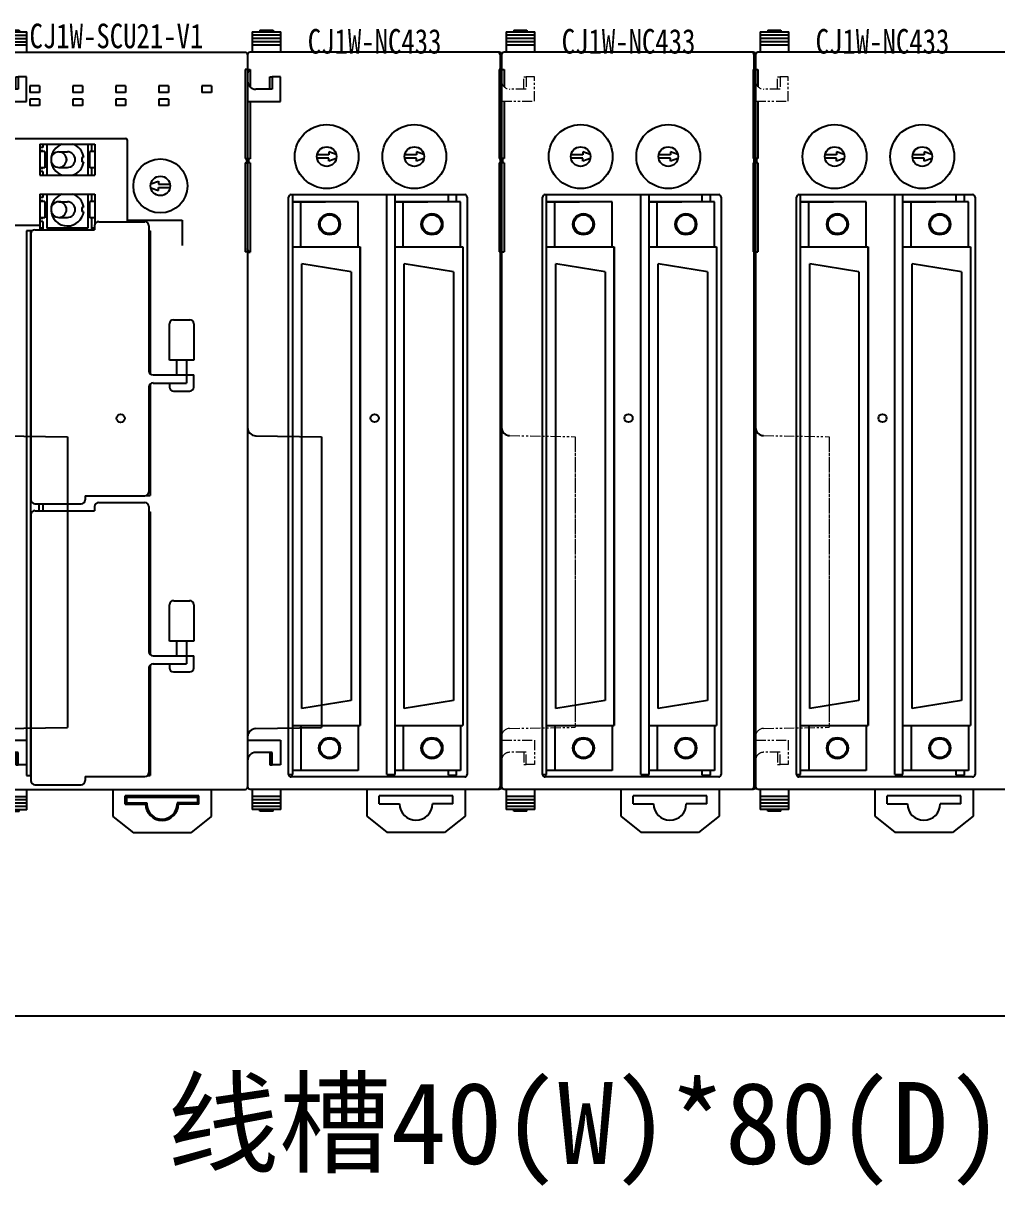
# Model space of a CAD drawing. Header units: millimetres. Extents: x 336 to 12810, y -1577 to 4105.
# Drawn here: x 6502.8 to 6621.6, y 1532 to 1674 of the extents above; entities that cross this region are included whole.
import ezdxf
from ezdxf.enums import TextEntityAlignment as Align

# ---------------------------------------------------------------- set-up
doc = ezdxf.new("R2010")
doc.units = ezdxf.units.MM
doc.linetypes.add('PHANTOM', pattern=[2.5, 1.25, -0.25, 0.25, -0.25, 0.25, -0.25])
doc.layers.add('TEXT', color=2, linetype='Continuous')
doc.layers.add('Z_OM_GAIKEI', color=7, linetype='Continuous')
doc.layers.add('Z_OM_PHANTOM', color=3, linetype='PHANTOM', lineweight=13)
doc.styles.add('ST', font='', dxfattribs={"width": 0.8, "height": 300})
doc.styles.get("Standard").update_dxf_attribs({"font": ''})
doc.styles.get('ST').set_extended_font_data('SimSun')
doc.styles.get('Standard').set_extended_font_data('SimSun')

# ---------------------------------------------------------------- blocks, each defined once
blk = doc.blocks.new('CJ1W-ETN21')
at = {"layer": 'Z_OM_GAIKEI'}
for p, q in [((0.55, 92.5), (4.05, 92.5)), ((0.55, 92.5), (0.55, 92.1)), ((1.5, 92.7), (1.5, 92.5)), ((1.5, 92.7), (3.1, 92.7)), ((2.1, 92.7), (2.1, 92.5)), ((2.5, 92.7), (2.5, 92.5)), ((3.1, 92.7), (3.1, 92.5)), ((4.05, 92.1), (4.05, 92.5)), ((0.55, 92.1), (4.05, 92.1)), ((0.55, 92.1), (0.55, 91.7)), ((0.55, 91.7), (4.05, 91.7)), ((0.55, 91.7), (0.55, 91.3)), ((0.55, 91.3), (4.05, 91.3)), ((0.55, 91.3), (0.55, 90.9)), ((0.55, 90.9), (4.05, 90.9)), ((0.55, 90.9), (0.55, 90)), ((4.05, 91.7), (4.05, 92.1)), ((4.05, 91.3), (4.05, 91.7)), ((4.05, 90.9), (4.05, 91.3)), ((4.05, 90), (4.05, 90.9)), ((0, 89.7), (0, 0.3)), ((30.7, 90), (0.3, 90)), ((31, 89.7), (31, 0.3)), ((-0.3, 87.9), (-0.3, 77)), ((0, 87.9), (-0.3, 87.9)), ((31.15, 87.9), (31, 87.47)), ((31, 87.9), (31.3, 87.9)), ((31.3, 87.9), (31.3, 85.79)), ((33.7, 85.5), (33.7, 87)), ((33.7, 87), (34, 87)), ((33.7, 87), (34, 87)), ((33.7, 85.5), (33.7, 87)), ((35, 87), (34, 87)), ((35, 87), (34, 87)), ((34, 87), (34, 85.5)), ((34, 87), (34, 85.5)), ((35, 84), (35, 87)), ((35, 84), (35, 87)), ((5.6, 85.9), (4.4, 85.9)), ((4.4, 85.9), (4.4, 85.1)), ((5.6, 85.9), (5.6, 85.1)), ((10.85, 85.9), (9.65, 85.9)), ((9.65, 85.9), (9.65, 85.1)), ((10.85, 85.9), (10.85, 85.1)), ((16.1, 85.9), (14.9, 85.9)), ((14.9, 85.9), (14.9, 85.1)), ((16.1, 85.9), (16.1, 85.1)), ((21.35, 85.9), (20.15, 85.9)), ((20.15, 85.9), (20.15, 85.1)), ((21.35, 85.9), (21.35, 85.1)), ((34, 85.5), (32, 85.5)), ((34, 85.5), (32, 85.5)), ((5.6, 85.1), (4.4, 85.1)), ((10.85, 85.1), (9.65, 85.1)), ((10.85, 84.3), (9.65, 84.3)), ((9.65, 84.3), (9.65, 83.5)), ((10.85, 84.3), (10.85, 83.5)), ((16.1, 85.1), (14.9, 85.1)), ((16.1, 84.3), (14.9, 84.3)), ((14.9, 84.3), (14.9, 83.5)), ((16.1, 84.3), (16.1, 83.5)), ((21.35, 85.1), (20.15, 85.1)), ((21.35, 84.3), (20.15, 84.3)), ((20.15, 84.3), (20.15, 83.5)), ((21.35, 84.3), (21.35, 83.5)), ((26.6, 84.3), (25.4, 84.3)), ((25.4, 84.3), (25.4, 83.5)), ((26.6, 84.3), (26.6, 83.5)), ((31, 84), (35, 84)), ((31, 84), (35, 84)), ((31.3, 84), (31.3, 77)), ((10.85, 83.5), (9.65, 83.5)), ((16.1, 83.5), (14.9, 83.5)), ((21.35, 83.5), (20.15, 83.5)), ((26.6, 83.5), (25.4, 83.5)), ((-0.3, 77), (0, 77)), ((-0.12, 77), (-0.12, 76.5)), ((31.3, 77), (31, 77)), ((31.12, 77), (31.12, 76.5)), ((-0.3, 76.5), (-0.3, 65.6)), ((-0.3, 76.5), (0, 76.5)), ((31.3, 76.5), (31, 76.5)), ((31.3, 76.5), (31.3, 65.6)), ((19.18, 73.94), (20.1, 74.27)), ((20.1, 74.27), (20.1, 73.91)), ((20.1, 73.91), (21.52, 73.91)), ((19.18, 73.46), (20.1, 73.13)), ((20.1, 73.49), (21.52, 73.49)), ((20.1, 73.13), (20.1, 73.49)), ((0, 65.6), (-0.3, 65.6)), ((-0.15, 65.6), (0, 66.03)), ((31.15, 65.6), (31, 66.03)), ((31, 65.6), (31.3, 65.6)), ((19.18, 62.94), (20.1, 63.27)), ((20.1, 63.27), (20.1, 62.91)), ((20.1, 62.91), (21.52, 62.91)), ((20.1, 62.13), (20.1, 62.49)), ((20.1, 62.49), (21.52, 62.49)), ((19.18, 62.46), (20.1, 62.13)), ((19.18, 53.94), (20.1, 54.27)), ((20.1, 54.27), (20.1, 53.91)), ((19.18, 53.46), (20.1, 53.13)), ((20.1, 53.91), (21.52, 53.91)), ((20.1, 53.13), (20.1, 53.49)), ((20.1, 53.49), (21.52, 53.49)), ((31.98, 43.18), (40, 43.04)), ((40, 43.04), (40, 7.56)), ((40, 42.4), (40, 25.3)), ((4, 27.6), (4, 4)), ((4.2, 27.8), (5.8, 27.8)), ((4.5, 27.8), (4.5, 3.8)), ((5.5, 27.3), (4.5, 27.3)), ((5.5, 27.8), (5.5, 3.8)), ((6, 27.6), (6, 24.85)), ((5.5, 26.8), (4.5, 26.8)), ((6, 24.85), (20.2, 24.85)), ((20.4, 24.65), (20.4, 6.95)), ((40, 25.3), (40, 8.2)), ((5.5, 23.93), (5.5, 7.67)), ((19.5, 23.93), (5.5, 23.93)), ((7.2, 23.1), (7.2, 15.8)), ((16, 23.1), (7.2, 23.1)), ((16, 21.6), (16, 23.1)), ((19.5, 7.67), (19.5, 23.93)), ((7.2, 21.6), (5.5, 21.6)), ((17, 21.6), (16, 21.6)), ((17, 20.1), (17, 21.6)), ((18, 20.1), (17, 20.1)), ((18, 19.1), (18, 20.1)), ((19.5, 19.1), (18, 19.1)), ((19.5, 19.1), (18, 19.1)), ((7.2, 8.5), (7.2, 15.8)), ((17, 11.5), (17, 10)), ((18, 11.5), (17, 11.5)), ((19.5, 12.5), (18, 12.5)), ((18, 12.5), (18, 11.5)), ((19.5, 12.5), (18, 12.5)), ((7.2, 10), (5.5, 10)), ((17, 10), (16, 10)), ((16, 10), (16, 8.5)), ((19.5, 7.67), (5.5, 7.67)), ((16, 8.5), (7.2, 8.5)), ((31.98, 7.42), (40, 7.56)), ((6, 6.75), (20.2, 6.75)), ((6, 6.75), (6, 4)), ((31, 6), (35, 6)), ((31, 6), (35, 6)), ((35, 6), (35, 3)), ((35, 6), (35, 3)), ((5.5, 4.8), (4.5, 4.8)), ((5.5, 4.3), (4.5, 4.3)), ((34, 4.5), (32, 4.5)), ((34, 4.5), (32, 4.5)), ((33.7, 4.5), (33.7, 3)), ((33.7, 4.5), (33.7, 3)), ((34, 3), (34, 4.5)), ((34, 3), (34, 4.5)), ((4.2, 3.8), (5.8, 3.8)), ((33.7, 3), (34, 3)), ((33.7, 3), (34, 3)), ((35, 3), (34, 3)), ((35, 3), (34, 3)), ((0.3, 0), (30.7, 0)), ((0.55, 0), (0.55, -0.9)), ((4.05, -0.9), (4.05, 0)), ((14.55, 0), (14.55, -3.3)), ((26.55, 0), (26.55, -3.3)), ((4.05, -0.9), (0.55, -0.9)), ((0.55, -0.9), (0.55, -1.3)), ((4.05, -1.3), (0.55, -1.3)), ((0.55, -1.3), (0.55, -1.7)), ((4.05, -1.3), (4.05, -0.9)), ((4.05, -1.7), (4.05, -1.3)), ((25.05, -0.8), (16.05, -0.8)), ((16.05, -1.8), (16.05, -0.8)), ((25.05, -1.8), (25.05, -0.8)), ((4.05, -1.7), (0.55, -1.7)), ((0.55, -1.7), (0.55, -2.1)), ((4.05, -2.1), (0.55, -2.1)), ((0.55, -2.1), (0.55, -2.5)), ((4.05, -2.5), (0.55, -2.5)), ((1.5, -2.7), (1.5, -2.5)), ((3.1, -2.7), (1.5, -2.7)), ((2.1, -2.7), (2.1, -2.5)), ((2.5, -2.7), (2.5, -2.5)), ((3.1, -2.7), (3.1, -2.5)), ((4.05, -2.1), (4.05, -1.7)), ((4.05, -2.5), (4.05, -2.1)), ((16.05, -1.8), (18.55, -1.8)), ((25.05, -1.8), (22.55, -1.8)), ((14.55, -3.3), (17.05, -5.3)), ((26.55, -3.3), (24.05, -5.3)), ((24.05, -5.3), (17.05, -5.3))]:
    blk.add_line(p, q, dxfattribs=at)
for centre, radius in [((20.35, 73.7), 3.3), ((20.35, 73.7), 1.19), ((20.35, 62.7), 3.3), ((20.35, 62.7), 1.19), ((20.35, 53.7), 3.3), ((20.35, 53.7), 1.19), ((15.5, 45.3), 0.5)]:
    blk.add_circle(centre, radius, dxfattribs=at)
for centre, radius, start, end in [((0.3, 89.7), 0.3, 90, 180), ((30.7, 89.7), 0.3, 0, 90), ((32, 86.5), 1, 180, 270), ((32, 86.5), 1, 180, 270), ((32, 44.18), 1, 180.0001, 269.0001), ((4.2, 27.6), 0.2, 90, 180), ((5.8, 27.6), 0.2, 0, 90), ((20.2, 24.65), 0.2, 0, 90), ((32, 6.42), 1, 91, 180), ((20.2, 6.95), 0.2, 270, 0), ((32, 3.5), 1, 90, 180), ((32, 3.5), 1, 90, 180), ((4.2, 4), 0.2, 180, 270), ((5.8, 4), 0.2, 270, 0), ((0.3, 0.3), 0.3, 180, 270), ((30.7, 0.3), 0.3, 270, 0), ((20.55, -1.8), 2, 180, 0)]:
    blk.add_arc(centre, radius, start, end, dxfattribs=at)
blk = doc.blocks.new('CJ1W-SCU21')
at = {"layer": 'Z_OM_GAIKEI'}
for p, q in [((0.55, 92.55), (4.05, 92.55)), ((0.55, 92.55), (0.55, 92.15)), ((1.5, 92.75), (1.5, 92.55)), ((1.5, 92.75), (3.1, 92.75)), ((2.1, 92.75), (2.1, 92.55)), ((2.5, 92.75), (2.5, 92.55)), ((3.1, 92.75), (3.1, 92.55)), ((4.05, 92.15), (4.05, 92.55)), ((0.55, 92.15), (4.05, 92.15)), ((0.55, 92.15), (0.55, 91.75)), ((0.55, 91.75), (4.05, 91.75)), ((0.55, 91.75), (0.55, 91.35)), ((0.55, 91.35), (4.05, 91.35)), ((0.55, 91.35), (0.55, 90.95)), ((0.55, 90.95), (4.05, 90.95)), ((0.55, 90.95), (0.55, 90.05)), ((4.05, 91.75), (4.05, 92.15)), ((4.05, 91.35), (4.05, 91.75)), ((4.05, 90.95), (4.05, 91.35)), ((4.05, 90.05), (4.05, 90.95)), ((0, 89.75), (0, 0.34)), ((30.7, 90.05), (0.3, 90.05)), ((31, 89.75), (31, 0.35)), ((-0.3, 87.95), (-0.3, 77.05)), ((0, 87.95), (-0.3, 87.95)), ((31.15, 87.95), (31, 87.52)), ((31, 87.95), (31.3, 87.95)), ((31.3, 87.95), (31.3, 85.83)), ((33.7, 85.55), (33.7, 87.05)), ((33.7, 87.05), (34, 87.05)), ((33.7, 87.05), (34, 87.05)), ((33.7, 85.55), (33.7, 87.05)), ((35, 87.05), (34, 87.05)), ((35, 87.05), (34, 87.05)), ((34, 87.05), (34, 85.55)), ((34, 87.05), (34, 85.55)), ((35, 84.05), (35, 87.05)), ((35, 84.05), (35, 87.05)), ((5.6, 85.95), (4.4, 85.95)), ((4.4, 85.95), (4.4, 85.15)), ((5.6, 85.95), (5.6, 85.15)), ((10.85, 85.95), (9.65, 85.95)), ((9.65, 85.95), (9.65, 85.15)), ((10.85, 85.95), (10.85, 85.15)), ((16.1, 85.95), (14.9, 85.95)), ((14.9, 85.95), (14.9, 85.15)), ((16.1, 85.95), (16.1, 85.15)), ((21.35, 85.95), (20.15, 85.95)), ((20.15, 85.95), (20.15, 85.15)), ((21.35, 85.95), (21.35, 85.15)), ((26.6, 85.95), (25.4, 85.95)), ((25.4, 85.95), (25.4, 85.15)), ((26.6, 85.95), (26.6, 85.15)), ((34, 85.55), (32, 85.55)), ((34, 85.55), (32, 85.55)), ((5.6, 85.15), (4.4, 85.15)), ((5.6, 84.35), (4.4, 84.35)), ((4.4, 84.35), (4.4, 83.55)), ((5.6, 84.35), (5.6, 83.55)), ((10.85, 85.15), (9.65, 85.15)), ((10.85, 84.35), (9.65, 84.35)), ((9.65, 84.35), (9.65, 83.55)), ((10.85, 84.35), (10.85, 83.55)), ((16.1, 85.15), (14.9, 85.15)), ((16.1, 84.35), (14.9, 84.35)), ((14.9, 84.35), (14.9, 83.55)), ((16.1, 84.35), (16.1, 83.55)), ((21.35, 85.15), (20.15, 85.15)), ((21.35, 84.35), (20.15, 84.35)), ((20.15, 84.35), (20.15, 83.55)), ((21.35, 84.35), (21.35, 83.55)), ((26.6, 85.15), (25.4, 85.15)), ((31, 84.05), (35, 84.05)), ((31, 84.05), (35, 84.05)), ((31.3, 84.05), (31.3, 77.05)), ((5.6, 83.55), (4.4, 83.55)), ((10.85, 83.55), (9.65, 83.55)), ((16.1, 83.55), (14.9, 83.55)), ((21.35, 83.55), (20.15, 83.55)), ((0.9, 79.55), (16.1, 79.55)), ((0.7, 79.35), (0.7, 69.15)), ((5.65, 78.85), (12.35, 78.85)), ((5.65, 78.85), (5.65, 75.05)), ((6, 78.42), (5.65, 78.42)), ((6, 78.85), (6, 78.42)), ((6.5, 78.85), (6.5, 76.94)), ((11.5, 78.85), (11.5, 76.94)), ((12, 77.95), (12, 78.85)), ((12.35, 78.85), (12.35, 75.05)), ((16.3, 79.35), (16.3, 69.37)), ((-0.3, 77.05), (0, 77.05)), ((-0.12, 77.05), (-0.12, 76.55)), ((6, 78.02), (5.65, 78.02)), ((6, 77.95), (5.65, 77.95)), ((6, 78.02), (6, 77.95)), ((6.25, 77.95), (6, 77.95)), ((6.25, 77.95), (6.25, 76.94)), ((6.25, 76.94), (6.25, 75.95)), ((6.5, 76.94), (6.5, 75.05)), ((7.95, 77.9), (9, 77.9)), ((9, 76.94), (8.9, 76.94)), ((10.98, 77.2), (10.75, 77.2)), ((10.75, 77.2), (10.75, 76.94)), ((10.75, 76.94), (10.75, 76.7)), ((10.98, 76.7), (10.75, 76.7)), ((11.5, 76.94), (11.5, 75.05)), ((12, 77.95), (11.75, 77.95)), ((11.75, 76.94), (11.75, 77.95)), ((11.75, 75.95), (11.75, 76.94)), ((12.35, 77.95), (12, 77.95)), ((31.3, 77.05), (31, 77.05)), ((31.12, 77.05), (31.12, 76.55)), ((-0.3, 76.55), (-0.3, 65.65)), ((-0.3, 76.55), (0, 76.55)), ((6, 75.95), (5.65, 75.95)), ((6, 75.88), (5.65, 75.88)), ((6, 75.48), (5.65, 75.48)), ((6, 75.95), (6, 75.88)), ((6.25, 75.95), (6, 75.95)), ((6, 75.48), (6, 75.05)), ((7.95, 76), (7.96, 76)), ((7.96, 76), (9, 76)), ((12, 75.95), (11.75, 75.95)), ((12, 75.05), (12, 75.95)), ((12.35, 75.95), (12, 75.95)), ((31.3, 76.55), (31, 76.55)), ((31.3, 76.55), (31.3, 65.65)), ((5.65, 75.05), (12.35, 75.05)), ((19.18, 73.98), (20.1, 74.32)), ((20.1, 74.32), (20.1, 73.95)), ((20.1, 73.95), (21.52, 73.95)), ((5.65, 72.75), (5.65, 68.38)), ((5.65, 72.75), (12.35, 72.75)), ((6, 72.75), (6, 72.32)), ((6.5, 72.75), (6.5, 70.84)), ((11.5, 72.75), (11.5, 70.84)), ((12, 71.85), (12, 72.75)), ((12.35, 72.75), (12.35, 69.05)), ((19.18, 73.51), (20.1, 73.17)), ((20.1, 73.54), (21.52, 73.54)), ((20.1, 73.17), (20.1, 73.54)), ((6, 72.32), (5.65, 72.32)), ((6, 71.92), (5.65, 71.92)), ((6, 71.85), (5.65, 71.85)), ((6, 71.92), (6, 71.85)), ((6.25, 71.85), (6, 71.85)), ((6.25, 71.85), (6.25, 70.84)), ((7.95, 71.8), (9, 71.8)), ((10.98, 71.1), (10.75, 71.1)), ((10.75, 71.1), (10.75, 70.84)), ((12, 71.85), (11.75, 71.85)), ((11.75, 70.84), (11.75, 71.85)), ((12.35, 71.85), (12, 71.85)), ((6, 69.85), (5.65, 69.85)), ((6, 69.78), (5.65, 69.78)), ((6, 69.85), (6, 69.78)), ((6.25, 69.85), (6, 69.85)), ((6.25, 70.84), (6.25, 69.85)), ((6.5, 70.84), (6.5, 68.6)), ((7.95, 69.9), (7.96, 69.9)), ((7.96, 69.9), (9, 69.9)), ((10.75, 70.84), (10.75, 70.6)), ((10.98, 70.6), (10.75, 70.6)), ((11.5, 70.84), (11.5, 68.6)), ((11.75, 69.85), (11.75, 70.84)), ((11.77, 69.85), (11.75, 69.85)), ((12, 69.85), (11.77, 69.85)), ((12, 68.6), (12, 69.85)), ((12.35, 69.85), (12, 69.85)), ((0.9, 68.95), (5.65, 68.95)), ((4, 68.24), (4, 1.74)), ((4.7, 68.24), (4, 68.24)), ((4.5, 68.24), (4.5, 1.74)), ((5.04, 68.38), (12.32, 68.38)), ((6, 69.38), (5.65, 69.38)), ((6, 68.6), (5.65, 68.6)), ((6, 69.38), (6, 68.6)), ((6, 68.6), (6, 68.38)), ((9, 68.6), (6.5, 68.6)), ((9, 68.85), (9, 68.6)), ((11.5, 68.6), (9, 68.6)), ((12.32, 68.6), (12, 68.6)), ((12, 68.38), (12, 68.6)), ((12.32, 68.88), (12.32, 68.38)), ((12.81, 69.37), (18.46, 69.37)), ((16.3, 69.55), (23, 69.55)), ((18.95, 68.88), (18.95, 51.16)), ((18.95, 68.24), (19.1, 68.24)), ((19.1, 68.24), (19.1, 50.8)), ((23, 69.55), (23, 66.45)), ((4.55, 67.89), (4.55, 35.41)), ((0, 65.65), (-0.3, 65.65)), ((-0.15, 65.65), (0, 66.08)), ((31.15, 65.65), (31, 66.08)), ((31, 65.65), (31.3, 65.65)), ((21.45, 52.44), (21.45, 56.9)), ((21.95, 57.39), (23.93, 57.39)), ((24.42, 56.9), (24.42, 52.44)), ((23.43, 52.44), (21.45, 52.44)), ((22.34, 50.66), (22.34, 52.44)), ((24.42, 52.44), (23.43, 52.44)), ((23.53, 52.44), (23.53, 49.67)), ((19.45, 50.66), (24.42, 50.66)), ((24.42, 49.18), (24.42, 50.66)), ((18.95, 49.18), (18.95, 36.4)), ((19.1, 49.53), (19.1, 35.94)), ((19.45, 49.67), (23.53, 49.67)), ((21.45, 49.67), (21.45, 49.18)), ((21.95, 48.68), (23.93, 48.68)), ((31.98, 43.23), (40, 43.09)), ((40, 43.09), (40, 7.6)), ((40, 42.45), (40, 25.35)), ((11.18, 35.91), (18.46, 35.91)), ((11.18, 35.91), (11.18, 35.41)), ((18.64, 35.94), (19.1, 35.94)), ((5.04, 34.92), (10.69, 34.92)), ((5.04, 34.08), (12.32, 34.08)), ((5.5, 34.92), (5.5, 34.08)), ((6, 34.92), (6, 34.08)), ((12.32, 34.58), (12.32, 34.08)), ((12.81, 35.07), (18.46, 35.07)), ((18.95, 34.58), (18.95, 16.86)), ((4.55, 33.59), (4.55, 1.11)), ((18.95, 33.94), (19.1, 33.94)), ((19.1, 33.94), (19.1, 16.5)), ((40, 25.35), (40, 8.25)), ((21.95, 23.09), (23.93, 23.09)), ((21.45, 18.14), (21.45, 22.6)), ((24.42, 22.6), (24.42, 18.14)), ((23.43, 18.14), (21.45, 18.14)), ((22.34, 16.36), (22.34, 18.14)), ((24.42, 18.14), (23.43, 18.14)), ((23.53, 18.14), (23.53, 15.37)), ((19.45, 16.36), (24.42, 16.36)), ((24.42, 14.88), (24.42, 16.36)), ((18.95, 14.88), (18.95, 2.1)), ((19.1, 15.23), (19.1, 1.74)), ((19.45, 15.37), (23.53, 15.37)), ((21.45, 15.37), (21.45, 14.88)), ((21.95, 14.38), (23.93, 14.38)), ((31.98, 7.46), (40, 7.6)), ((31, 6.05), (35, 6.05)), ((31, 6.05), (35, 6.05)), ((35, 6.05), (35, 3.05)), ((35, 6.05), (35, 3.05)), ((34, 4.55), (32, 4.55)), ((34, 4.55), (32, 4.55)), ((33.7, 4.55), (33.7, 3.05)), ((33.7, 4.55), (33.7, 3.05)), ((34, 3.05), (34, 4.55)), ((34, 3.05), (34, 4.55)), ((33.7, 3.05), (34, 3.05)), ((33.7, 3.05), (34, 3.05)), ((35, 3.05), (34, 3.05)), ((35, 3.05), (34, 3.05)), ((4, 1.74), (4.55, 1.74)), ((11.18, 1.61), (18.46, 1.61)), ((11.18, 1.61), (11.18, 1.11)), ((18.8, 1.74), (19.1, 1.74)), ((0.3, 0.05), (30.7, 0.05)), ((0.55, 0.05), (0.55, -0.85)), ((4.05, -0.85), (4.05, 0.05)), ((5.04, 0.62), (10.69, 0.62)), ((14.55, 0.05), (14.55, -3.25)), ((26.55, 0.05), (26.55, -3.25)), ((4.05, -0.85), (0.55, -0.85)), ((0.55, -0.85), (0.55, -1.25)), ((4.05, -1.25), (0.55, -1.25)), ((0.55, -1.25), (0.55, -1.65)), ((4.05, -1.25), (4.05, -0.85)), ((4.05, -1.65), (4.05, -1.25)), ((25.05, -0.75), (16.05, -0.75)), ((16.05, -1.75), (16.05, -0.75)), ((16.05, -0.75), (16.21, -0.91)), ((16.21, -0.91), (16.21, -1.6)), ((16.21, -0.91), (24.89, -0.91)), ((25.05, -0.75), (24.89, -0.91)), ((24.89, -0.91), (24.89, -1.6)), ((25.05, -1.75), (25.05, -0.75)), ((4.05, -1.65), (0.55, -1.65)), ((0.55, -1.65), (0.55, -2.05)), ((4.05, -2.05), (0.55, -2.05)), ((0.55, -2.05), (0.55, -2.45)), ((4.05, -2.45), (0.55, -2.45)), ((1.5, -2.65), (1.5, -2.45)), ((3.1, -2.65), (1.5, -2.65)), ((2.1, -2.65), (2.1, -2.45)), ((2.5, -2.65), (2.5, -2.45)), ((3.1, -2.65), (3.1, -2.45)), ((4.05, -2.05), (4.05, -1.65)), ((4.05, -2.45), (4.05, -2.05)), ((16.05, -1.75), (16.21, -1.6)), ((16.05, -1.75), (18.55, -1.75)), ((16.21, -1.6), (18.71, -1.6)), ((18.55, -1.75), (18.71, -1.6)), ((18.71, -1.6), (18.71, -1.78)), ((22.39, -1.6), (22.39, -1.78)), ((24.89, -1.6), (22.39, -1.6)), ((22.55, -1.75), (22.39, -1.6)), ((25.05, -1.75), (22.55, -1.75)), ((25.05, -1.75), (24.89, -1.6)), ((14.55, -3.25), (17.05, -5.25)), ((26.55, -3.25), (24.05, -5.25)), ((24.05, -5.25), (17.05, -5.25))]:
    blk.add_line(p, q, dxfattribs=at)
for centre, radius in [((20.35, 73.74), 3.3), ((20.35, 73.74), 1.19), ((15.5, 45.35), 0.5)]:
    blk.add_circle(centre, radius, dxfattribs=at)
for centre, radius, start, end in [((0.3, 89.75), 0.3, 90, 180), ((30.7, 89.75), 0.3, 0, 90), ((32, 86.55), 1, 180, 270), ((32, 86.55), 1, 180, 270), ((0.9, 79.35), 0.2, 90, 180), ((16.1, 79.35), 0.2, 0, 90), ((9, 76.95), 2, 108.1926, 180), ((9, 76.95), 2, 7.1808, 71.8074), ((7.95, 76.95), 0.95, 90, 180), ((9, 76.95), 2, 180, 251.8018), ((7.95, 76.95), 0.95, 180, 270.7955), ((7.95, 76.95), 0.95, 0, 90), ((7.95, 76.95), 0.95, 270.7955, 0), ((9, 76.95), 0.95, 359.8785, 90), ((9, 76.95), 0.95, 270, 359.8785), ((9, 76.95), 2, 288.1982, 352.8192), ((9, 70.85), 2, 108.1926, 180), ((9, 70.85), 2, 7.1808, 71.8074), ((7.95, 70.85), 0.95, 90, 180), ((7.95, 70.85), 0.95, 0, 90), ((9, 70.85), 0.95, 359.8785, 90), ((9, 70.85), 2, 180, 270), ((7.95, 70.85), 0.95, 180, 270.4593), ((7.95, 70.85), 0.95, 270.4593, 0), ((9, 70.85), 0.95, 270, 359.8785), ((9, 70.85), 2, 270, 352.8192), ((0.9, 69.15), 0.2, 180, 270), ((5.04, 67.89), 0.495, 90, 180), ((12.81, 68.88), 0.495, 90, 180), ((18.46, 68.88), 0.495, 0, 90), ((21.95, 56.9), 0.495, 90, 180), ((23.93, 56.9), 0.495, 0, 90), ((19.45, 51.16), 0.495, 180, 270), ((19.45, 49.18), 0.495, 90, 180), ((21.95, 49.18), 0.495, 180, 270), ((23.93, 49.18), 0.495, 270, 0), ((32, 44.23), 1, 180.0001, 269.0001), ((18.46, 36.4), 0.495, 270, 0), ((5.04, 35.41), 0.495, 180, 270), ((5.04, 33.59), 0.495, 90, 180), ((10.69, 35.41), 0.495, 270, 0), ((12.81, 34.58), 0.495, 90, 180), ((18.46, 34.58), 0.495, 0, 90), ((21.95, 22.6), 0.495, 90, 180), ((23.93, 22.6), 0.495, 0, 90), ((19.45, 16.86), 0.495, 180, 270), ((19.45, 14.88), 0.495, 90, 180), ((21.95, 14.88), 0.495, 180, 270), ((23.93, 14.88), 0.495, 270, 0), ((32, 6.46), 1, 91, 180), ((32, 3.55), 1, 90, 180), ((32, 3.55), 1, 90, 180), ((18.46, 2.1), 0.495, 270, 0), ((0.3, 0.35), 0.3, 180, 270), ((5.04, 1.11), 0.495, 180, 270), ((10.69, 1.11), 0.495, 270, 0), ((30.7, 0.35), 0.3, 270, 0), ((20.55, -1.75), 2, 180, 0), ((20.55, -1.75), 1.84, 180.8833, 0)]:
    blk.add_arc(centre, radius, start, end, dxfattribs=at)

msp = doc.modelspace()

# ---------------------------------------------------------------- linework, layer by layer
msp.add_line((6268.84, 1552.792), (7328.84, 1552.792))
at = {"layer": 'Z_OM_GAIKEI'}
for p, q in [((6530.694, 1672.954), (6534.194, 1672.954)), ((6530.694, 1672.954), (6530.694, 1672.554)), ((6530.694, 1672.554), (6534.194, 1672.554)), ((6530.694, 1672.554), (6530.694, 1672.154)), ((6531.644, 1673.154), (6531.644, 1672.954)), ((6531.644, 1673.154), (6533.244, 1673.154)), ((6532.244, 1673.154), (6532.244, 1672.954)), ((6532.644, 1673.154), (6532.644, 1672.954)), ((6533.244, 1673.154), (6533.244, 1672.954)), ((6534.194, 1672.554), (6534.194, 1672.954)), ((6534.194, 1672.154), (6534.194, 1672.554)), ((6561.694, 1672.954), (6565.194, 1672.954)), ((6561.694, 1672.954), (6561.694, 1672.554)), ((6561.694, 1672.554), (6565.194, 1672.554)), ((6561.694, 1672.554), (6561.694, 1672.154)), ((6562.644, 1673.154), (6562.644, 1672.954)), ((6562.644, 1673.154), (6564.244, 1673.154)), ((6563.244, 1673.154), (6563.244, 1672.954)), ((6563.644, 1673.154), (6563.644, 1672.954)), ((6564.244, 1673.154), (6564.244, 1672.954)), ((6565.194, 1672.554), (6565.194, 1672.954)), ((6565.194, 1672.154), (6565.194, 1672.554)), ((6592.694, 1672.954), (6596.194, 1672.954)), ((6592.694, 1672.954), (6592.694, 1672.554)), ((6592.694, 1672.554), (6596.194, 1672.554)), ((6592.694, 1672.554), (6592.694, 1672.154)), ((6593.644, 1673.154), (6593.644, 1672.954)), ((6593.644, 1673.154), (6595.244, 1673.154)), ((6594.244, 1673.154), (6594.244, 1672.954)), ((6594.644, 1673.154), (6594.644, 1672.954)), ((6595.244, 1673.154), (6595.244, 1672.954)), ((6596.194, 1672.554), (6596.194, 1672.954)), ((6596.194, 1672.154), (6596.194, 1672.554)), ((6530.694, 1672.154), (6534.194, 1672.154)), ((6530.694, 1672.154), (6530.694, 1671.754)), ((6530.694, 1671.754), (6534.194, 1671.754)), ((6530.694, 1671.754), (6530.694, 1671.354)), ((6530.694, 1671.354), (6534.194, 1671.354)), ((6530.694, 1671.354), (6530.694, 1670.454)), ((6534.194, 1671.754), (6534.194, 1672.154)), ((6534.194, 1671.354), (6534.194, 1671.754)), ((6534.194, 1670.454), (6534.194, 1671.354)), ((6561.694, 1672.154), (6565.194, 1672.154)), ((6561.694, 1672.154), (6561.694, 1671.754)), ((6561.694, 1671.754), (6565.194, 1671.754)), ((6561.694, 1671.754), (6561.694, 1671.354)), ((6561.694, 1671.354), (6565.194, 1671.354)), ((6561.694, 1671.354), (6561.694, 1670.454)), ((6565.194, 1671.754), (6565.194, 1672.154)), ((6565.194, 1671.354), (6565.194, 1671.754)), ((6565.194, 1670.454), (6565.194, 1671.354)), ((6592.694, 1672.154), (6596.194, 1672.154)), ((6592.694, 1672.154), (6592.694, 1671.754)), ((6592.694, 1671.754), (6596.194, 1671.754)), ((6592.694, 1671.754), (6592.694, 1671.354)), ((6592.694, 1671.354), (6596.194, 1671.354)), ((6592.694, 1671.354), (6592.694, 1670.454)), ((6596.194, 1671.754), (6596.194, 1672.154)), ((6596.194, 1671.354), (6596.194, 1671.754)), ((6596.194, 1670.454), (6596.194, 1671.354)), ((6530.144, 1670.154), (6530.144, 1580.751)), ((6530.144, 1670.128), (6530.144, 1580.754)), ((6560.844, 1670.454), (6530.444, 1670.454)), ((6560.955, 1670.154), (6560.955, 1580.754)), ((6561.144, 1670.154), (6561.144, 1580.754)), ((6561.144, 1670.154), (6561.144, 1580.751)), ((6591.844, 1670.454), (6561.444, 1670.454)), ((6591.955, 1670.154), (6591.955, 1580.754)), ((6592.144, 1670.154), (6592.144, 1580.754)), ((6592.144, 1670.154), (6592.144, 1580.751)), ((6622.844, 1670.454), (6592.444, 1670.454)), ((6529.844, 1668.354), (6529.844, 1657.454)), ((6530.144, 1668.354), (6529.844, 1668.354)), ((6530.295, 1668.328), (6530.144, 1667.898)), ((6530.144, 1668.328), (6530.444, 1668.328)), ((6530.444, 1668.328), (6530.444, 1666.215)), ((6560.844, 1668.354), (6560.844, 1657.454)), ((6561.144, 1668.354), (6560.844, 1668.354)), ((6561.144, 1668.354), (6561.444, 1668.354)), ((6561.444, 1668.354), (6561.444, 1666.24)), ((6591.844, 1668.354), (6591.844, 1657.454)), ((6592.144, 1668.354), (6591.844, 1668.354)), ((6592.144, 1668.354), (6592.444, 1668.354)), ((6592.444, 1668.354), (6592.444, 1666.24)), ((6530.444, 1664.429), (6530.444, 1657.432)), ((6561.444, 1664.454), (6561.444, 1657.454)), ((6592.444, 1664.454), (6592.444, 1657.454)), ((6540.963, 1657.943), (6540.044, 1658.277)), ((6540.044, 1658.277), (6540.044, 1657.913)), ((6551.663, 1657.943), (6550.744, 1658.277)), ((6550.744, 1658.277), (6550.744, 1657.913)), ((6571.963, 1657.943), (6571.044, 1658.277)), ((6571.044, 1658.277), (6571.044, 1657.913)), ((6582.663, 1657.943), (6581.744, 1658.277)), ((6581.744, 1658.277), (6581.744, 1657.913)), ((6602.963, 1657.943), (6602.044, 1658.277)), ((6602.044, 1658.277), (6602.044, 1657.913)), ((6613.663, 1657.943), (6612.744, 1658.277)), ((6612.744, 1658.277), (6612.744, 1657.913)), ((6529.844, 1657.454), (6530.144, 1657.454)), ((6529.844, 1656.954), (6529.844, 1646.054)), ((6529.844, 1656.954), (6530.144, 1656.954)), ((6530.02, 1657.454), (6530.02, 1656.954)), ((6530.444, 1657.432), (6530.144, 1657.432)), ((6530.444, 1656.932), (6530.144, 1656.932)), ((6530.268, 1657.432), (6530.268, 1656.932)), ((6530.444, 1656.932), (6530.444, 1646.035)), ((6540.044, 1657.913), (6538.619, 1657.913)), ((6540.044, 1657.495), (6538.619, 1657.495)), ((6540.044, 1657.131), (6540.044, 1657.495)), ((6540.963, 1657.465), (6540.044, 1657.131)), ((6550.744, 1657.913), (6549.319, 1657.913)), ((6550.744, 1657.495), (6549.319, 1657.495)), ((6550.744, 1657.131), (6550.744, 1657.495)), ((6551.663, 1657.465), (6550.744, 1657.131)), ((6560.844, 1657.454), (6561.144, 1657.454)), ((6560.844, 1656.954), (6560.844, 1646.054)), ((6560.844, 1656.954), (6561.144, 1656.954)), ((6561.02, 1657.454), (6561.02, 1656.954)), ((6561.444, 1657.454), (6561.144, 1657.454)), ((6561.444, 1656.954), (6561.144, 1656.954)), ((6561.268, 1657.454), (6561.268, 1656.954)), ((6561.444, 1656.954), (6561.444, 1646.054)), ((6571.044, 1657.913), (6569.619, 1657.913)), ((6571.044, 1657.495), (6569.619, 1657.495)), ((6571.044, 1657.131), (6571.044, 1657.495)), ((6571.963, 1657.465), (6571.044, 1657.131)), ((6581.744, 1657.913), (6580.319, 1657.913)), ((6581.744, 1657.495), (6580.319, 1657.495)), ((6581.744, 1657.131), (6581.744, 1657.495)), ((6582.663, 1657.465), (6581.744, 1657.131)), ((6591.844, 1657.454), (6592.144, 1657.454)), ((6591.844, 1656.954), (6591.844, 1646.054)), ((6591.844, 1656.954), (6592.144, 1656.954)), ((6592.02, 1657.454), (6592.02, 1656.954)), ((6592.444, 1657.454), (6592.144, 1657.454)), ((6592.444, 1656.954), (6592.144, 1656.954)), ((6592.268, 1657.454), (6592.268, 1656.954)), ((6592.444, 1656.954), (6592.444, 1646.054)), ((6602.044, 1657.913), (6600.619, 1657.913)), ((6602.044, 1657.495), (6600.619, 1657.495)), ((6602.044, 1657.131), (6602.044, 1657.495)), ((6602.963, 1657.465), (6602.044, 1657.131)), ((6612.744, 1657.913), (6611.319, 1657.913)), ((6612.744, 1657.495), (6611.319, 1657.495)), ((6612.744, 1657.131), (6612.744, 1657.495)), ((6613.663, 1657.465), (6612.744, 1657.131)), ((6535.144, 1582.254), (6535.144, 1652.754)), ((6535.444, 1653.054), (6556.644, 1653.054)), ((6535.644, 1582.254), (6535.644, 1653.054)), ((6547.144, 1582.254), (6547.144, 1653.054)), ((6548.144, 1582.254), (6548.144, 1653.054)), ((6554.644, 1652.193), (6554.644, 1653.054)), ((6555.644, 1652.193), (6555.644, 1653.054)), ((6556.944, 1652.754), (6556.944, 1582.254)), ((6566.144, 1582.254), (6566.144, 1652.754)), ((6566.444, 1653.054), (6587.644, 1653.054)), ((6566.644, 1582.254), (6566.644, 1653.054)), ((6578.144, 1582.254), (6578.144, 1653.054)), ((6579.144, 1582.254), (6579.144, 1653.054)), ((6585.644, 1652.193), (6585.644, 1653.054)), ((6586.644, 1652.193), (6586.644, 1653.054)), ((6587.944, 1652.754), (6587.944, 1582.254)), ((6597.144, 1582.254), (6597.144, 1652.754)), ((6597.444, 1653.054), (6618.644, 1653.054)), ((6597.644, 1582.254), (6597.644, 1653.054)), ((6609.144, 1582.254), (6609.144, 1653.054)), ((6610.144, 1582.254), (6610.144, 1653.054)), ((6616.644, 1652.193), (6616.644, 1653.054)), ((6617.644, 1652.193), (6617.644, 1653.054)), ((6618.944, 1652.754), (6618.944, 1582.254)), ((6535.644, 1582.713), (6535.644, 1652.193)), ((6535.644, 1652.193), (6539.644, 1652.193)), ((6543.643, 1652.193), (6535.644, 1652.193)), ((6536.643, 1646.693), (6536.643, 1652.193)), ((6543.643, 1646.693), (6543.643, 1652.193)), ((6548.144, 1582.713), (6548.144, 1652.193)), ((6548.144, 1652.193), (6552.144, 1652.193)), ((6556.143, 1652.193), (6548.144, 1652.193)), ((6549.143, 1646.693), (6549.143, 1652.193)), ((6556.143, 1646.693), (6556.143, 1652.193)), ((6566.644, 1582.713), (6566.644, 1652.193)), ((6566.644, 1652.193), (6570.644, 1652.193)), ((6574.643, 1652.193), (6566.644, 1652.193)), ((6567.643, 1646.693), (6567.643, 1652.193)), ((6574.643, 1646.693), (6574.643, 1652.193)), ((6579.144, 1582.713), (6579.144, 1652.193)), ((6579.144, 1652.193), (6583.144, 1652.193)), ((6587.143, 1652.193), (6579.144, 1652.193)), ((6580.143, 1646.693), (6580.143, 1652.193)), ((6587.143, 1646.693), (6587.143, 1652.193)), ((6597.644, 1582.713), (6597.644, 1652.193)), ((6597.644, 1652.193), (6601.644, 1652.193)), ((6605.643, 1652.193), (6597.644, 1652.193)), ((6598.643, 1646.693), (6598.643, 1652.193)), ((6605.643, 1646.693), (6605.643, 1652.193)), ((6610.144, 1582.713), (6610.144, 1652.193)), ((6610.144, 1652.193), (6614.144, 1652.193)), ((6618.143, 1652.193), (6610.144, 1652.193)), ((6611.143, 1646.693), (6611.143, 1652.193)), ((6618.143, 1646.693), (6618.143, 1652.193)), ((6530.144, 1646.054), (6529.844, 1646.054)), ((6530.295, 1646.035), (6530.144, 1646.465)), ((6530.144, 1646.035), (6530.444, 1646.035)), ((6535.644, 1646.693), (6543.894, 1646.693)), ((6535.644, 1646.693), (6543.894, 1646.693)), ((6543.894, 1646.693), (6543.894, 1588.213)), ((6543.894, 1588.213), (6543.894, 1646.693)), ((6548.144, 1646.693), (6556.394, 1646.693)), ((6548.144, 1646.693), (6556.394, 1646.693)), ((6556.394, 1646.693), (6556.394, 1588.213)), ((6561.144, 1646.054), (6560.844, 1646.054)), ((6561.144, 1646.054), (6561.444, 1646.054)), ((6566.644, 1646.693), (6574.894, 1646.693)), ((6566.644, 1646.693), (6574.894, 1646.693)), ((6574.894, 1646.693), (6574.894, 1588.213)), ((6574.894, 1588.213), (6574.894, 1646.693)), ((6579.144, 1646.693), (6587.394, 1646.693)), ((6579.144, 1646.693), (6587.394, 1646.693)), ((6587.394, 1646.693), (6587.394, 1588.213)), ((6592.144, 1646.054), (6591.844, 1646.054)), ((6592.144, 1646.054), (6592.444, 1646.054)), ((6597.644, 1646.693), (6605.894, 1646.693)), ((6597.644, 1646.693), (6605.894, 1646.693)), ((6605.894, 1646.693), (6605.894, 1588.213)), ((6605.894, 1588.213), (6605.894, 1646.693)), ((6610.144, 1646.693), (6618.394, 1646.693)), ((6610.144, 1646.693), (6618.394, 1646.693)), ((6618.394, 1646.693), (6618.394, 1588.213)), ((6542.769, 1643.613), (6536.769, 1644.613)), ((6536.769, 1590.292), (6536.769, 1644.613)), ((6555.269, 1643.613), (6549.269, 1644.613)), ((6549.269, 1590.292), (6549.269, 1644.613)), ((6573.769, 1643.613), (6567.769, 1644.613)), ((6567.769, 1590.292), (6567.769, 1644.613)), ((6586.269, 1643.613), (6580.269, 1644.613)), ((6580.269, 1590.292), (6580.269, 1644.613)), ((6604.769, 1643.613), (6598.769, 1644.613)), ((6598.769, 1590.292), (6598.769, 1644.613)), ((6617.269, 1643.613), (6611.269, 1644.613)), ((6611.269, 1590.292), (6611.269, 1644.613)), ((6542.769, 1643.613), (6542.769, 1591.292)), ((6555.269, 1643.613), (6555.269, 1591.292)), ((6573.769, 1643.613), (6573.769, 1591.292)), ((6586.269, 1643.613), (6586.269, 1591.292)), ((6604.769, 1643.613), (6604.769, 1591.292)), ((6617.269, 1643.613), (6617.269, 1591.292)), ((6542.769, 1591.292), (6536.769, 1590.292)), ((6555.269, 1591.292), (6549.269, 1590.292)), ((6573.769, 1591.292), (6567.769, 1590.292)), ((6586.269, 1591.292), (6580.269, 1590.292)), ((6604.769, 1591.292), (6598.769, 1590.292)), ((6617.269, 1591.292), (6611.269, 1590.292)), ((6535.644, 1588.213), (6543.894, 1588.213)), ((6536.643, 1588.213), (6536.643, 1582.713)), ((6543.643, 1588.213), (6543.643, 1582.713)), ((6548.144, 1588.213), (6556.394, 1588.213)), ((6549.143, 1588.213), (6549.143, 1582.713)), ((6556.143, 1588.213), (6556.143, 1582.713)), ((6566.644, 1588.213), (6574.894, 1588.213)), ((6567.643, 1588.213), (6567.643, 1582.713)), ((6574.643, 1588.213), (6574.643, 1582.713)), ((6579.144, 1588.213), (6587.394, 1588.213)), ((6580.143, 1588.213), (6580.143, 1582.713)), ((6587.143, 1588.213), (6587.143, 1582.713)), ((6597.644, 1588.213), (6605.894, 1588.213)), ((6598.643, 1588.213), (6598.643, 1582.713)), ((6605.643, 1588.213), (6605.643, 1582.713)), ((6610.144, 1588.213), (6618.394, 1588.213)), ((6611.143, 1588.213), (6611.143, 1582.713)), ((6618.143, 1588.213), (6618.143, 1582.713)), ((6535.144, 1582.254), (6535.644, 1582.254)), ((6556.644, 1581.954), (6535.444, 1581.954)), ((6543.643, 1582.713), (6535.644, 1582.713)), ((6547.144, 1582.254), (6548.144, 1582.254)), ((6556.143, 1582.713), (6548.144, 1582.713)), ((6554.644, 1582.154), (6554.644, 1582.713)), ((6554.644, 1582.154), (6555.644, 1582.154)), ((6555.644, 1582.154), (6555.644, 1582.713)), ((6566.144, 1582.254), (6566.644, 1582.254)), ((6587.644, 1581.954), (6566.444, 1581.954)), ((6574.643, 1582.713), (6566.644, 1582.713)), ((6578.144, 1582.254), (6579.144, 1582.254)), ((6587.143, 1582.713), (6579.144, 1582.713)), ((6585.644, 1582.154), (6585.644, 1582.713)), ((6585.644, 1582.154), (6586.644, 1582.154)), ((6586.644, 1582.154), (6586.644, 1582.713)), ((6597.144, 1582.254), (6597.644, 1582.254)), ((6618.644, 1581.954), (6597.444, 1581.954)), ((6605.643, 1582.713), (6597.644, 1582.713)), ((6609.144, 1582.254), (6610.144, 1582.254)), ((6618.143, 1582.713), (6610.144, 1582.713)), ((6616.644, 1582.154), (6616.644, 1582.713)), ((6616.644, 1582.154), (6617.644, 1582.154)), ((6617.644, 1582.154), (6617.644, 1582.713)), ((6530.447, 1580.454), (6560.844, 1580.454)), ((6530.694, 1580.454), (6530.694, 1579.554)), ((6534.194, 1579.554), (6534.194, 1580.454)), ((6544.694, 1580.454), (6544.694, 1577.154)), ((6556.694, 1580.454), (6556.694, 1577.154)), ((6561.447, 1580.454), (6591.844, 1580.454)), ((6561.694, 1580.454), (6561.694, 1579.554)), ((6565.194, 1579.554), (6565.194, 1580.454)), ((6575.694, 1580.454), (6575.694, 1577.154)), ((6587.694, 1580.454), (6587.694, 1577.154)), ((6592.447, 1580.454), (6622.844, 1580.454)), ((6592.694, 1580.454), (6592.694, 1579.554)), ((6596.194, 1579.554), (6596.194, 1580.454)), ((6606.694, 1580.454), (6606.694, 1577.154)), ((6618.694, 1580.454), (6618.694, 1577.154)), ((6534.194, 1579.554), (6530.694, 1579.554)), ((6530.694, 1579.554), (6530.694, 1579.154)), ((6534.194, 1579.154), (6530.694, 1579.154)), ((6530.694, 1579.154), (6530.694, 1578.754)), ((6534.194, 1578.754), (6530.694, 1578.754)), ((6530.694, 1578.754), (6530.694, 1578.354)), ((6534.194, 1579.154), (6534.194, 1579.554)), ((6534.194, 1578.754), (6534.194, 1579.154)), ((6534.194, 1578.354), (6534.194, 1578.754)), ((6555.194, 1579.654), (6546.194, 1579.654)), ((6546.194, 1578.654), (6546.194, 1579.654)), ((6546.194, 1578.654), (6548.694, 1578.654)), ((6555.194, 1578.654), (6552.694, 1578.654)), ((6555.194, 1578.654), (6555.194, 1579.654)), ((6565.194, 1579.554), (6561.694, 1579.554)), ((6561.694, 1579.554), (6561.694, 1579.154)), ((6565.194, 1579.154), (6561.694, 1579.154)), ((6561.694, 1579.154), (6561.694, 1578.754)), ((6565.194, 1578.754), (6561.694, 1578.754)), ((6561.694, 1578.754), (6561.694, 1578.354)), ((6565.194, 1579.154), (6565.194, 1579.554)), ((6565.194, 1578.754), (6565.194, 1579.154)), ((6565.194, 1578.354), (6565.194, 1578.754)), ((6586.194, 1579.654), (6577.194, 1579.654)), ((6577.194, 1578.654), (6577.194, 1579.654)), ((6577.194, 1578.654), (6579.694, 1578.654)), ((6586.194, 1578.654), (6583.694, 1578.654)), ((6586.194, 1578.654), (6586.194, 1579.654)), ((6596.194, 1579.554), (6592.694, 1579.554)), ((6592.694, 1579.554), (6592.694, 1579.154)), ((6596.194, 1579.154), (6592.694, 1579.154)), ((6592.694, 1579.154), (6592.694, 1578.754)), ((6596.194, 1578.754), (6592.694, 1578.754)), ((6592.694, 1578.754), (6592.694, 1578.354)), ((6596.194, 1579.154), (6596.194, 1579.554)), ((6596.194, 1578.754), (6596.194, 1579.154)), ((6596.194, 1578.354), (6596.194, 1578.754)), ((6617.194, 1579.654), (6608.194, 1579.654)), ((6608.194, 1578.654), (6608.194, 1579.654)), ((6608.194, 1578.654), (6610.694, 1578.654)), ((6617.194, 1578.654), (6614.694, 1578.654)), ((6617.194, 1578.654), (6617.194, 1579.654)), ((6534.194, 1578.354), (6530.694, 1578.354)), ((6530.694, 1578.354), (6530.694, 1577.954)), ((6534.194, 1577.954), (6530.694, 1577.954)), ((6531.644, 1577.754), (6531.644, 1577.954)), ((6533.244, 1577.754), (6531.644, 1577.754)), ((6532.244, 1577.754), (6532.244, 1577.954)), ((6532.644, 1577.754), (6532.644, 1577.954)), ((6533.244, 1577.754), (6533.244, 1577.954)), ((6534.194, 1577.954), (6534.194, 1578.354)), ((6565.194, 1578.354), (6561.694, 1578.354)), ((6561.694, 1578.354), (6561.694, 1577.954)), ((6565.194, 1577.954), (6561.694, 1577.954)), ((6562.644, 1577.754), (6562.644, 1577.954)), ((6564.244, 1577.754), (6562.644, 1577.754)), ((6563.244, 1577.754), (6563.244, 1577.954)), ((6563.644, 1577.754), (6563.644, 1577.954)), ((6564.244, 1577.754), (6564.244, 1577.954)), ((6565.194, 1577.954), (6565.194, 1578.354)), ((6596.194, 1578.354), (6592.694, 1578.354)), ((6592.694, 1578.354), (6592.694, 1577.954)), ((6596.194, 1577.954), (6592.694, 1577.954)), ((6593.644, 1577.754), (6593.644, 1577.954)), ((6595.244, 1577.754), (6593.644, 1577.754)), ((6594.244, 1577.754), (6594.244, 1577.954)), ((6594.644, 1577.754), (6594.644, 1577.954)), ((6595.244, 1577.754), (6595.244, 1577.954)), ((6596.194, 1577.954), (6596.194, 1578.354)), ((6544.694, 1577.154), (6547.194, 1575.154)), ((6556.694, 1577.154), (6554.194, 1575.154)), ((6575.694, 1577.154), (6578.194, 1575.154)), ((6587.694, 1577.154), (6585.194, 1575.154)), ((6606.694, 1577.154), (6609.194, 1575.154)), ((6618.694, 1577.154), (6616.194, 1575.154)), ((6554.194, 1575.154), (6547.194, 1575.154)), ((6585.194, 1575.154), (6578.194, 1575.154)), ((6616.194, 1575.154), (6609.194, 1575.154))]:
    msp.add_line(p, q, dxfattribs=at)
for centre, radius in [((6539.794, 1657.704), 3.9), ((6550.494, 1657.704), 3.9), ((6570.794, 1657.704), 3.9), ((6581.494, 1657.704), 3.9), ((6601.794, 1657.704), 3.9), ((6612.494, 1657.704), 3.9), ((6539.794, 1657.704), 1.193), ((6550.494, 1657.704), 1.193), ((6570.794, 1657.704), 1.193), ((6581.494, 1657.704), 1.193), ((6601.794, 1657.704), 1.193), ((6612.494, 1657.704), 1.193), ((6540.143, 1649.443), 1.3), ((6540.143, 1649.443), 1.15), ((6552.643, 1649.443), 1.3), ((6552.643, 1649.443), 1.15), ((6571.143, 1649.443), 1.3), ((6571.143, 1649.443), 1.15), ((6583.643, 1649.443), 1.3), ((6583.643, 1649.443), 1.15), ((6602.143, 1649.443), 1.3), ((6602.143, 1649.443), 1.15), ((6614.643, 1649.443), 1.3), ((6614.643, 1649.443), 1.15), ((6545.644, 1625.754), 0.5), ((6576.644, 1625.754), 0.5), ((6607.644, 1625.754), 0.5), ((6540.143, 1585.463), 1.3), ((6540.143, 1585.463), 1.15), ((6552.643, 1585.463), 1.3), ((6552.643, 1585.463), 1.15), ((6571.143, 1585.463), 1.3), ((6571.143, 1585.463), 1.15), ((6583.643, 1585.463), 1.3), ((6583.643, 1585.463), 1.15), ((6602.143, 1585.463), 1.3), ((6602.143, 1585.463), 1.15), ((6614.643, 1585.463), 1.3), ((6614.643, 1585.463), 1.15)]:
    msp.add_circle(centre, radius, dxfattribs=at)
for centre, radius, start, end in [((6530.444, 1670.154), 0.3, 90, 180.00001), ((6560.655, 1670.154), 0.3, 0, 90), ((6560.844, 1670.154), 0.3, 0, 90), ((6560.844, 1670.154), 0.3, 0, 90), ((6561.444, 1670.154), 0.3, 90, 180.00001), ((6591.655, 1670.154), 0.3, 0, 90), ((6591.844, 1670.154), 0.3, 0, 90), ((6591.844, 1670.154), 0.3, 0, 90), ((6592.444, 1670.154), 0.3, 90, 180.00001), ((6535.444, 1652.754), 0.3, 90, 180.00001), ((6556.644, 1652.754), 0.3, 0, 90), ((6566.444, 1652.754), 0.3, 90, 180.00001), ((6587.644, 1652.754), 0.3, 0, 90), ((6597.444, 1652.754), 0.3, 90, 180.00001), ((6618.644, 1652.754), 0.3, 0, 90), ((6562.144, 1624.637), 1, 180.0001, 269.00009), ((6593.144, 1624.637), 1, 180.0001, 269.00009), ((6535.444, 1582.254), 0.3, 180.00001, 270), ((6556.644, 1582.254), 0.3, 270, 0), ((6566.444, 1582.254), 0.3, 180.00001, 270), ((6587.644, 1582.254), 0.3, 270, 0), ((6597.444, 1582.254), 0.3, 180.00001, 270), ((6618.644, 1582.254), 0.3, 270, 0), ((6530.444, 1580.754), 0.3, 180.00001, 270), ((6560.655, 1580.754), 0.3, 270, 0), ((6560.844, 1580.754), 0.3, 270, 0), ((6560.844, 1580.754), 0.3, 270, 0), ((6561.444, 1580.754), 0.3, 180.00001, 270), ((6591.655, 1580.754), 0.3, 270, 0), ((6591.844, 1580.754), 0.3, 270, 0), ((6591.844, 1580.754), 0.3, 270, 0), ((6592.444, 1580.754), 0.3, 180.00001, 270), ((6550.694, 1578.654), 2, 180.00001, 0), ((6581.694, 1578.654), 2, 180.00001, 0), ((6612.694, 1578.654), 2, 180.00001, 0)]:
    msp.add_arc(centre, radius, start, end, dxfattribs=at)
at = {"layer": 'Z_OM_PHANTOM'}
for p, q in [((6532.843, 1665.929), (6532.843, 1667.429)), ((6532.843, 1667.429), (6533.143, 1667.429)), ((6532.843, 1667.429), (6533.143, 1667.429)), ((6532.843, 1665.929), (6532.843, 1667.429)), ((6534.143, 1667.429), (6533.143, 1667.429)), ((6534.143, 1667.429), (6533.143, 1667.429)), ((6533.143, 1667.429), (6533.143, 1665.929)), ((6533.143, 1667.429), (6533.143, 1665.929)), ((6534.143, 1664.429), (6534.143, 1667.429)), ((6534.143, 1664.429), (6534.143, 1667.429)), ((6563.844, 1665.954), (6563.844, 1667.454)), ((6563.844, 1667.454), (6564.144, 1667.454)), ((6563.844, 1667.454), (6564.144, 1667.454)), ((6563.844, 1665.954), (6563.844, 1667.454)), ((6565.144, 1667.454), (6564.144, 1667.454)), ((6565.144, 1667.454), (6564.144, 1667.454)), ((6564.144, 1667.454), (6564.144, 1665.954)), ((6564.144, 1667.454), (6564.144, 1665.954)), ((6565.144, 1664.454), (6565.144, 1667.454)), ((6565.144, 1664.454), (6565.144, 1667.454)), ((6594.844, 1665.954), (6594.844, 1667.454)), ((6594.844, 1667.454), (6595.144, 1667.454)), ((6594.844, 1667.454), (6595.144, 1667.454)), ((6594.844, 1665.954), (6594.844, 1667.454)), ((6596.144, 1667.454), (6595.144, 1667.454)), ((6596.144, 1667.454), (6595.144, 1667.454)), ((6595.144, 1667.454), (6595.144, 1665.954)), ((6595.144, 1667.454), (6595.144, 1665.954)), ((6596.144, 1664.454), (6596.144, 1667.454)), ((6596.144, 1664.454), (6596.144, 1667.454)), ((6533.143, 1665.929), (6531.144, 1665.929)), ((6533.143, 1665.929), (6531.144, 1665.929)), ((6564.144, 1665.954), (6562.144, 1665.954)), ((6564.144, 1665.954), (6562.144, 1665.954)), ((6595.144, 1665.954), (6593.144, 1665.954)), ((6595.144, 1665.954), (6593.144, 1665.954)), ((6530.144, 1664.429), (6534.143, 1664.429)), ((6530.144, 1664.429), (6534.143, 1664.429)), ((6561.144, 1664.454), (6565.144, 1664.454)), ((6561.144, 1664.454), (6565.144, 1664.454)), ((6592.144, 1664.454), (6596.144, 1664.454)), ((6592.144, 1664.454), (6596.144, 1664.454)), ((6531.126, 1623.624), (6539.141, 1623.484)), ((6539.141, 1623.484), (6539.141, 1588.009)), ((6562.127, 1623.637), (6570.144, 1623.497)), ((6570.144, 1623.497), (6570.144, 1588.011)), ((6570.144, 1622.854), (6570.144, 1605.754)), ((6593.127, 1623.637), (6601.144, 1623.497)), ((6601.144, 1623.497), (6601.144, 1588.011)), ((6601.144, 1622.854), (6601.144, 1605.754)), ((6570.144, 1605.754), (6570.144, 1588.654)), ((6601.144, 1605.754), (6601.144, 1588.654)), ((6531.126, 1587.869), (6539.141, 1588.009)), ((6562.127, 1587.871), (6570.144, 1588.011)), ((6593.127, 1587.871), (6601.144, 1588.011)), ((6530.144, 1586.452), (6534.143, 1586.452)), ((6530.144, 1586.452), (6534.143, 1586.452)), ((6534.143, 1586.452), (6534.143, 1583.453)), ((6534.143, 1586.452), (6534.143, 1583.453)), ((6561.144, 1586.454), (6565.144, 1586.454)), ((6561.144, 1586.454), (6565.144, 1586.454)), ((6565.144, 1586.454), (6565.144, 1583.454)), ((6565.144, 1586.454), (6565.144, 1583.454)), ((6592.144, 1586.454), (6596.144, 1586.454)), ((6592.144, 1586.454), (6596.144, 1586.454)), ((6596.144, 1586.454), (6596.144, 1583.454)), ((6596.144, 1586.454), (6596.144, 1583.454)), ((6533.143, 1584.953), (6531.144, 1584.953)), ((6533.143, 1584.953), (6531.144, 1584.953)), ((6532.843, 1584.953), (6532.843, 1583.453)), ((6532.843, 1584.953), (6532.843, 1583.453)), ((6533.143, 1583.453), (6533.143, 1584.953)), ((6533.143, 1583.453), (6533.143, 1584.953)), ((6564.144, 1584.954), (6562.144, 1584.954)), ((6564.144, 1584.954), (6562.144, 1584.954)), ((6563.844, 1584.954), (6563.844, 1583.454)), ((6563.844, 1584.954), (6563.844, 1583.454)), ((6564.144, 1583.454), (6564.144, 1584.954)), ((6564.144, 1583.454), (6564.144, 1584.954)), ((6595.144, 1584.954), (6593.144, 1584.954)), ((6595.144, 1584.954), (6593.144, 1584.954)), ((6594.844, 1584.954), (6594.844, 1583.454)), ((6594.844, 1584.954), (6594.844, 1583.454)), ((6595.144, 1583.454), (6595.144, 1584.954)), ((6595.144, 1583.454), (6595.144, 1584.954)), ((6532.843, 1583.453), (6533.143, 1583.453)), ((6532.843, 1583.453), (6533.143, 1583.453)), ((6534.143, 1583.453), (6533.143, 1583.453)), ((6534.143, 1583.453), (6533.143, 1583.453)), ((6563.844, 1583.454), (6564.144, 1583.454)), ((6563.844, 1583.454), (6564.144, 1583.454)), ((6565.144, 1583.454), (6564.144, 1583.454)), ((6565.144, 1583.454), (6564.144, 1583.454)), ((6594.844, 1583.454), (6595.144, 1583.454)), ((6594.844, 1583.454), (6595.144, 1583.454)), ((6596.144, 1583.454), (6595.144, 1583.454)), ((6596.144, 1583.454), (6595.144, 1583.454))]:
    msp.add_line(p, q, dxfattribs=at)
for centre, start, end in [((6531.144, 1666.929), 180.00001, 270), ((6531.144, 1666.929), 180.00001, 270), ((6562.144, 1666.954), 180.00001, 270), ((6562.144, 1666.954), 180.00001, 270), ((6593.144, 1666.954), 180.00001, 270), ((6593.144, 1666.954), 180.00001, 270), ((6531.144, 1624.624), 180.0001, 269.00009), ((6531.144, 1586.869), 90.99996, 180.00001), ((6562.144, 1586.871), 90.99996, 180.00001), ((6593.144, 1586.871), 90.99996, 180.00001), ((6531.144, 1583.953), 90, 180.00001), ((6531.144, 1583.953), 89.99999, 180.00001), ((6562.144, 1583.954), 90, 180.00001), ((6562.144, 1583.954), 90, 180.00001), ((6593.144, 1583.954), 90, 180.00001), ((6593.144, 1583.954), 90, 180.00001)]:
    msp.add_arc(centre, 1, start, end, dxfattribs=at)

# ---------------------------------------------------------------- block references
for name, p in [('CJ1W-ETN21', (6468.144, 1580.428)), ('CJ1W-SCU21', (6499.144, 1580.381))]:
    msp.add_blockref(name, p)

# ---------------------------------------------------------------- texts
at = {"lineweight": 0, "insert": (6520.329, 1544.689), "char_height": 10, "width": 120.02374, "attachment_point": 1}
msp.add_mtext('线槽40(W)*80(D)', dxfattribs=at)
at = {"lineweight": 0, "width": 0.8}
for p in [(6545.644, 1671.781), (6576.644, 1671.781), (6607.644, 1671.781)]:
    msp.add_attdef('CJ1W-NC433', text='', height=3, dxfattribs=at).set_placement(p, align=Align.MIDDLE)
at = {"layer": 'TEXT', "color": 0, "style": 'ST', "width": 0.8}
msp.add_text('CJ1W-SCU21-V1', height=3, dxfattribs=at).set_placement((6503.516, 1670.936))

doc.saveas('drawing.dxf')
